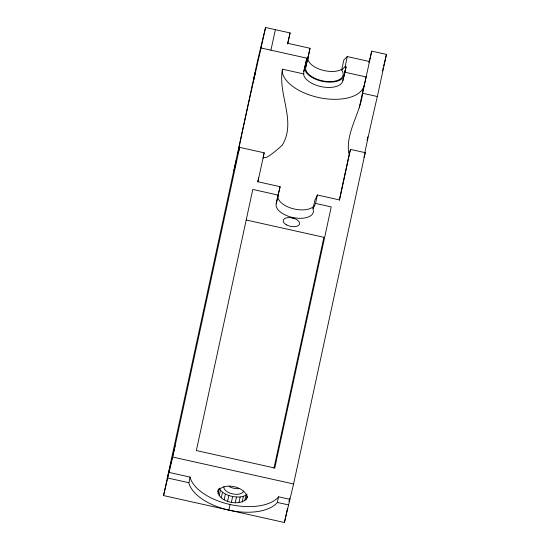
<?xml version="1.0" encoding="UTF-8"?>
<svg xmlns="http://www.w3.org/2000/svg" width="550" height="550" viewBox="0 0 550 550"><rect width="100%" height="100%" fill="white"/><g stroke="black" fill="none" stroke-linecap="round" stroke-linejoin="round"><path stroke-width="0.82" d="M364.884 152.501A33.474 0.351 -77.4 0 1 377.355 96.525L386.457 54.409L371.731 51.129L362.629 93.246C360.14 113.685 345.916 131.801 348.618 152.817L349.284 153.993L350.488 149.394L365.214 152.68L293.583 483.979L284.433 522.5L163.542 495.564L257.627 60.383L265.561 27.5L290.097 32.945L287.856 43.333L310.042 48.276L305.766 67.059A19.085 9.797 12.2 0 0 326.989 81.489A19.085 9.797 12.2 0 0 341.667 70.042L345.104 66.694L346.074 66.907L342.918 80.547A20.089 10.312 12.2 0 1 324.081 87.141A20.089 10.312 12.2 0 1 303.786 75.281L303.758 71.603L306.886 58.183L303.758 71.603M303.676 73.913L282.473 69.19L282.308 72.339A41.848 21.491 12.2 0 0 322.087 98.196A41.848 21.491 12.2 0 0 363.873 86.377L366.149 76.959L344.926 72.229M282.473 69.19C277.64 94.621 296.67 121.103 282.356 145.049C277.427 149.586 272.635 153.794 266.963 157.156L263.856 157.671L263.374 158.208L263.058 157.08M163.542 495.564L172.693 457.05L239.649 147.366L264.179 152.817L257.929 181.748L280.115 186.691L276.203 203.782A19.085 9.797 12.2 0 0 290.118 216.837A19.085 9.797 12.2 0 0 312.228 214.404L313.452 212.08L313.046 208.704L314.868 200.282L317.364 194.989L339.556 199.932L350.488 149.394M239.649 147.366L238.893 150.397A60.259 0.633 -77.4 0 1 244.069 123.887A60.259 0.633 -77.4 0 1 259.999 52.773L265.561 27.5M310.042 48.276L307.856 58.396L270.937 50.174L275.371 29.659M289.877 499.331L278.575 496.815L277.255 502.624A46.867 24.069 12.2 0 1 228.889 510.125A46.867 24.069 12.2 0 1 188.884 482.934L190.101 477.104L169.063 472.416M257.716 181.796L258.569 177.87M276.203 203.782L277.86 196.123M217.745 491.576C223.259 481.518 245.396 486.468 247.294 497.386C242.069 507.842 215.414 502.095 218.268 489.17M217.965 493.659L219.003 488.847M219.175 495.797L220.392 490.188L219.182 488.043M221.299 497.853L222.509 492.236L220.392 490.188M224.18 499.675L225.397 494.058L222.509 492.236M227.638 501.139L228.848 495.522L225.397 494.058M228.889 510.125L230.099 504.508A46.867 24.069 12.2 0 1 190.101 477.324L190.101 477.104M231.419 502.15L232.636 496.54C237.442 497.248 243.292 497.702 247.143 494.182M235.283 502.645L236.5 497.028M238.954 502.576L240.171 496.966M242.192 501.964L243.403 496.348M244.764 500.837L245.981 495.22M246.51 499.276L247.197 496.066M341.667 70.042L343.86 59.922L347.291 56.574L369.483 61.518M313.046 208.704L315.549 203.411L317.364 194.989M345.104 66.694L347.291 56.574M342.918 80.547L346.074 66.907M344.403 73.672L345.077 70.558M273.976 468.188L323.895 237.304L246.311 220.021M339.261 200.214L349.319 153.684M359.246 107.793L363.873 86.377M369.112 62.15L371.731 51.129M284.433 522.5L287.512 508.248M288.963 501.538L289.692 498.183M367.104 140.14L367.826 136.785M167.179 478.72L175.12 445.816M290.097 32.945L288.193 40.851A41.848 21.491 12.2 0 0 287.678 44.028M305.766 67.059L307.856 58.396M280.115 186.691L278.025 195.36A19.085 9.797 12.2 0 0 291.94 208.409A19.085 9.797 12.2 0 0 314.043 205.982M382.491 70.861L383.288 67.574M383.68 65.924L386.457 54.409M263.423 155.863L264.179 152.817M278.575 496.815L278.472 497.007A46.867 24.069 12.2 0 1 230.099 504.508M261.126 48.015L270.937 50.174M362.629 93.246L377.355 96.525M278.3 195.113L252.808 189.441L196.35 450.553L274.773 468.022L331.231 206.91L315.549 203.411M172.693 457.05L293.583 483.979M167.846 478.033L188.884 482.721M277.358 502.432L288.668 504.948M228.848 495.522L232.636 496.54M365.214 152.68A33.474 0.351 -77.4 0 1 364.375 156.049M364.011 157.272A33.474 0.351 -77.4 0 1 364.141 156.276M369.456 60.548A41.848 21.491 12.2 0 1 368.857 62.054M344.066 75.226A20.089 10.312 12.2 0 1 322.651 81.386A20.089 10.312 12.2 0 1 304.714 67.196M341.557 69.444A19.085 9.797 12.2 0 1 319.536 69.218A19.085 9.797 12.2 0 1 307.952 56.939M294.367 218.226A8.367 4.297 12.2 0 1 290.812 217.511M238.803 488.682A10.044 5.156 12.2 0 1 228.999 486.502M243.54 491.047A10.044 5.156 12.2 0 1 232.526 493.879A10.044 5.156 12.2 0 1 223.933 486.681M234.087 170.218L236.252 160.566L234.087 170.218M253.516 80.369L255.674 70.716L253.516 80.369M286.447 224.847A8.367 4.297 12.2 0 0 299.571 223.96A8.367 4.297 12.2 0 0 288.193 217.607A8.367 4.297 12.2 0 0 286.447 224.847"/></g></svg>
